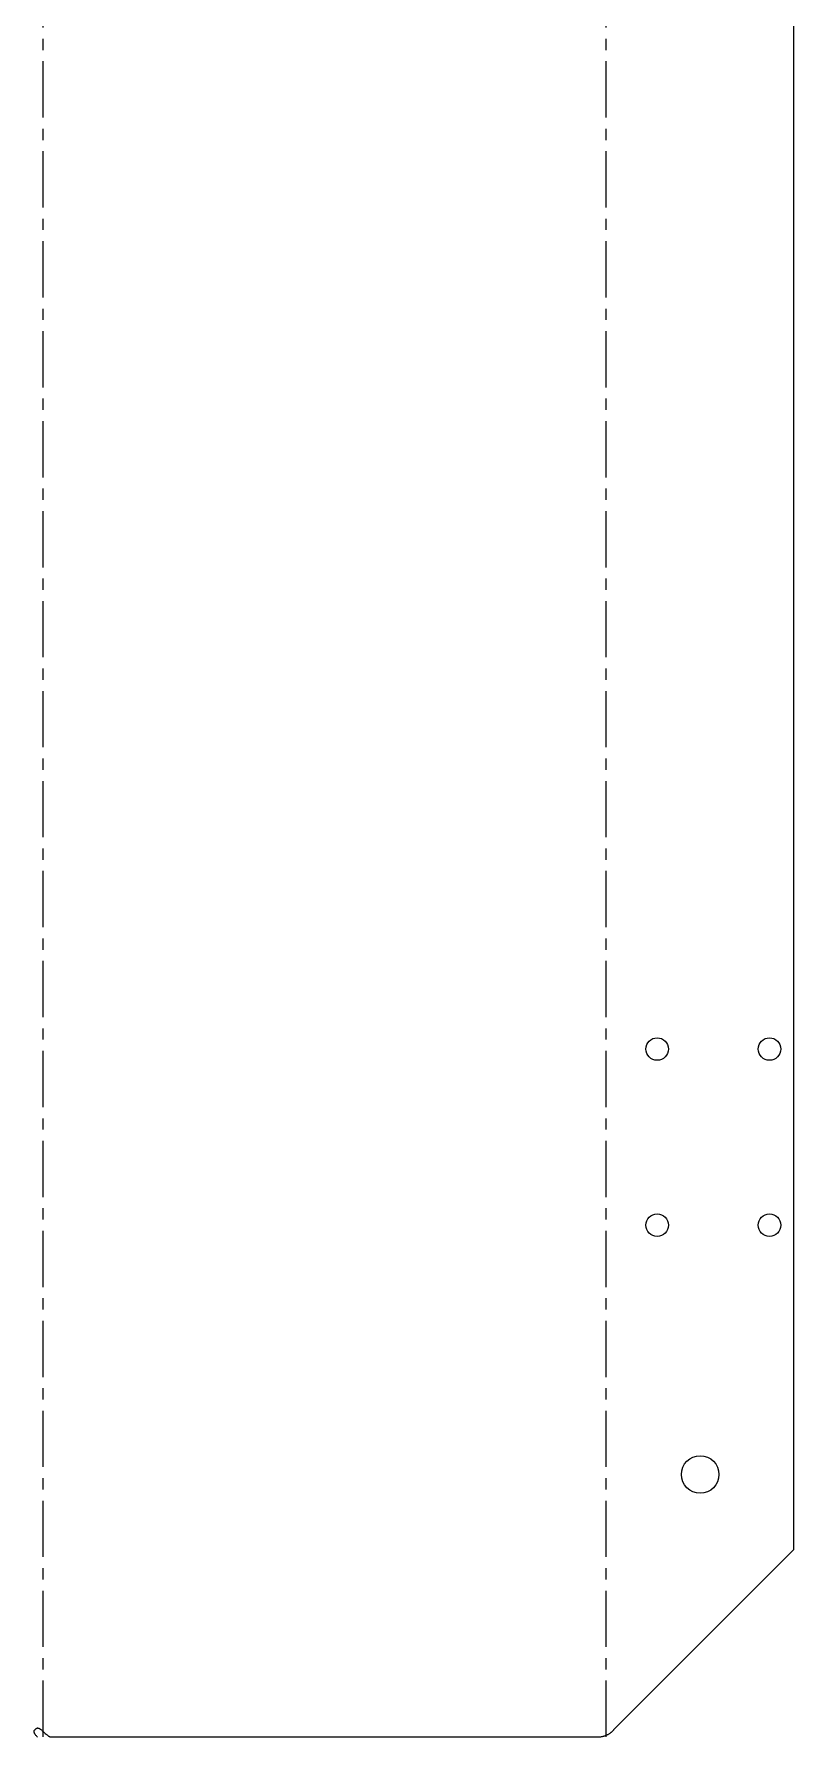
# Model space of a CAD drawing. Header units: millimetres. Extents: x -180 to 2481, y -290 to 1167.
# Drawn here: x 1620.6 to 1823.3, y 228.4 to 682.7 of the extents above; entities that cross this region are included whole.
import ezdxf

# ---------------------------------------------------------------- set-up
doc = ezdxf.new("R2010")
doc.units = ezdxf.units.MM
doc.linetypes.add('AXES', pattern=[24, 15, -3, 3, -3])

# ---------------------------------------------------------------- blocks, each defined once
blk = doc.blocks.new('~CargoChairKiosk LasercuttingBaseFrame')
at = {"color": 1, "linetype": 'AXES'}
for p, q in [((700.408548, -650), (700.408548, 50)), ((850.571967, -650), (850.571967, 50))]:
    blk.add_line(p, q, dxfattribs=at)
at = {"color": 7}
for p, q in [((900.653677, -600), (900.653677, 0)), ((852.653677, -648), (900.653677, -600)), ((702.490258, -650), (848.490258, -650))]:
    blk.add_line(p, q, dxfattribs=at)
at = {"color": 7, "ltscale": 0.001265}
blk.add_line((697.955727, -648.580369), (697.957217, -648.529792), dxfattribs=at)
at = {"color": 7, "ltscale": 0.001333}
blk.add_line((697.958573, -648.633602), (697.955727, -648.580369), dxfattribs=at)
at = {"color": 7, "ltscale": 0.001216}
blk.add_line((697.957217, -648.529792), (697.962796, -648.481488), dxfattribs=at)
at = {"color": 7, "ltscale": 0.001418}
blk.add_line((697.966078, -648.68983), (697.958573, -648.633602), dxfattribs=at)
at = {"color": 7, "ltscale": 0.001184}
blk.add_line((697.962796, -648.481488), (697.972298, -648.435095), dxfattribs=at)
at = {"color": 7, "ltscale": 0.001446}
blk.add_line((697.977894, -648.746457), (697.966078, -648.68983), dxfattribs=at)
at = {"color": 7, "ltscale": 0.001169}
blk.add_line((697.972298, -648.435095), (697.985641, -648.390279), dxfattribs=at)
at = {"color": 7, "ltscale": 0.001554}
blk.add_line((697.994616, -648.806339), (697.977894, -648.746457), dxfattribs=at)
at = {"color": 7, "ltscale": 0.00117}
blk.add_line((697.985641, -648.390279), (698.002814, -648.346759), dxfattribs=at)
at = {"color": 7, "ltscale": 0.001682}
blk.add_line((698.016676, -648.869913), (697.994616, -648.806339), dxfattribs=at)
at = {"color": 7, "ltscale": 0.001186}
for p, q in [((698.002814, -648.346759), (698.02388, -648.304269)), ((702.442823, -649.998833), (702.490258, -650))]:
    blk.add_line(p, q, dxfattribs=at)
at = {"color": 7, "ltscale": 0.001832}
blk.add_line((698.044591, -648.937682), (698.016676, -648.869913), dxfattribs=at)
at = {"color": 7, "ltscale": 0.001217}
blk.add_line((698.02388, -648.304269), (698.048983, -648.262554), dxfattribs=at)
at = {"color": 7, "ltscale": 0.002007}
blk.add_line((698.078975, -649.010224), (698.044591, -648.937682), dxfattribs=at)
at = {"color": 7, "ltscale": 0.001264}
blk.add_line((698.048983, -648.262554), (698.078335, -648.221391), dxfattribs=at)
at = {"color": 7, "ltscale": 0.001326}
blk.add_line((698.078335, -648.221391), (698.112217, -648.180582), dxfattribs=at)
at = {"color": 7, "ltscale": 0.00221}
blk.add_line((698.120558, -649.088215), (698.078975, -649.010224), dxfattribs=at)
at = {"color": 7, "ltscale": 0.001404}
blk.add_line((698.112217, -648.180582), (698.150973, -648.139948), dxfattribs=at)
at = {"color": 7, "ltscale": 0.002443}
blk.add_line((698.170184, -649.172412), (698.120558, -649.088215), dxfattribs=at)
at = {"color": 7, "ltscale": 0.001498}
blk.add_line((698.150973, -648.139948), (698.195021, -648.099324), dxfattribs=at)
at = {"color": 7, "ltscale": 0.002709}
blk.add_line((698.22877, -649.263572), (698.170184, -649.172412), dxfattribs=at)
at = {"color": 7, "ltscale": 0.00161}
blk.add_line((698.195021, -648.099324), (698.244857, -648.058548), dxfattribs=at)
at = {"color": 7, "ltscale": 0.003015}
blk.add_line((698.297463, -649.362716), (698.22877, -649.263572), dxfattribs=at)
at = {"color": 7, "ltscale": 0.001741}
blk.add_line((698.244857, -648.058548), (698.301076, -648.017452), dxfattribs=at)
at = {"color": 7, "ltscale": 0.003371}
blk.add_line((698.377659, -649.47111), (698.297463, -649.362716), dxfattribs=at)
at = {"color": 7, "ltscale": 0.000778}
blk.add_line((698.301076, -648.017452), (698.326838, -648), dxfattribs=at)
at = {"color": 7, "ltscale": 0.001883}
blk.add_line((698.326838, -648), (698.370035, -647.938301), dxfattribs=at)
at = {"color": 7, "ltscale": 0.001728}
blk.add_line((698.370035, -647.938301), (698.412745, -647.883951), dxfattribs=at)
at = {"color": 7, "ltscale": 0.00379}
blk.add_line((698.471168, -649.590454), (698.377659, -649.47111), dxfattribs=at)
at = {"color": 7, "ltscale": 0.001593}
blk.add_line((698.412745, -647.883951), (698.455064, -647.836302), dxfattribs=at)
at = {"color": 7, "ltscale": 0.00154}
blk.add_line((698.455064, -647.836302), (698.498943, -647.793063), dxfattribs=at)
at = {"color": 7, "ltscale": 0.004299}
blk.add_line((698.580496, -649.723191), (698.471168, -649.590454), dxfattribs=at)
at = {"color": 7, "ltscale": 0.001428}
blk.add_line((698.498943, -647.793063), (698.542449, -647.756032), dxfattribs=at)
at = {"color": 7, "ltscale": 0.001337}
blk.add_line((698.542449, -647.756032), (698.585729, -647.724609), dxfattribs=at)
at = {"color": 7, "ltscale": 0.001266}
blk.add_line((698.585729, -647.724609), (698.62898, -647.698261), dxfattribs=at)
at = {"color": 7, "ltscale": 0.001214}
blk.add_line((698.62898, -647.698261), (698.672407, -647.676557), dxfattribs=at)
at = {"color": 7, "ltscale": 0.001179}
blk.add_line((698.672407, -647.676557), (698.716222, -647.659163), dxfattribs=at)
at = {"color": 7, "ltscale": 0.00116}
blk.add_line((698.716222, -647.659163), (698.76065, -647.645828), dxfattribs=at)
at = {"color": 7, "ltscale": 0.001156}
blk.add_line((698.76065, -647.645828), (698.80593, -647.636382), dxfattribs=at)
at = {"color": 7, "ltscale": 0.001168}
blk.add_line((698.80593, -647.636382), (698.85231, -647.630732), dxfattribs=at)
at = {"color": 7, "ltscale": 0.001194}
blk.add_line((698.85231, -647.630732), (698.900054, -647.628857), dxfattribs=at)
at = {"color": 7, "ltscale": 0.001235}
blk.add_line((698.900054, -647.628857), (698.949429, -647.630799), dxfattribs=at)
at = {"color": 7, "ltscale": 0.001291}
blk.add_line((698.949429, -647.630799), (699.000716, -647.636666), dxfattribs=at)
at = {"color": 7, "ltscale": 0.00136}
blk.add_line((699.000716, -647.636666), (699.054197, -647.646617), dxfattribs=at)
at = {"color": 7, "ltscale": 0.001444}
blk.add_line((699.054197, -647.646617), (699.110175, -647.660867), dxfattribs=at)
at = {"color": 7, "ltscale": 0.001545}
blk.add_line((699.110175, -647.660867), (699.169051, -647.679713), dxfattribs=at)
at = {"color": 7, "ltscale": 0.001664}
blk.add_line((699.169051, -647.679713), (699.231208, -647.703502), dxfattribs=at)
at = {"color": 7, "ltscale": 0.001801}
blk.add_line((699.231208, -647.703502), (699.29708, -647.732651), dxfattribs=at)
at = {"color": 7, "ltscale": 0.001957}
blk.add_line((699.29708, -647.732651), (699.367113, -647.767629), dxfattribs=at)
at = {"color": 7, "ltscale": 0.002134}
blk.add_line((699.367113, -647.767629), (699.441794, -647.808977), dxfattribs=at)
at = {"color": 7, "ltscale": 0.002336}
blk.add_line((699.441794, -647.808977), (699.521734, -647.857352), dxfattribs=at)
at = {"color": 7, "ltscale": 0.002567}
blk.add_line((699.521734, -647.857352), (699.607687, -647.913549), dxfattribs=at)
at = {"color": 7, "ltscale": 0.002825}
blk.add_line((699.607687, -647.913549), (699.700277, -647.978338), dxfattribs=at)
at = {"color": 7, "ltscale": 0.003117}
blk.add_line((699.700277, -647.978338), (699.800363, -648.052677), dxfattribs=at)
at = {"color": 7, "ltscale": 0.003453}
blk.add_line((699.800363, -648.052677), (699.909126, -648.137809), dxfattribs=at)
at = {"color": 7, "ltscale": 0.003847}
blk.add_line((699.909126, -648.137809), (700.028143, -648.235342), dxfattribs=at)
at = {"color": 7, "ltscale": 0.004321}
blk.add_line((700.028143, -648.235342), (700.159641, -648.347484), dxfattribs=at)
at = {"color": 7, "ltscale": 0.004913}
blk.add_line((700.159641, -648.347484), (700.307003, -648.477492), dxfattribs=at)
at = {"color": 7, "ltscale": 0.005706}
blk.add_line((700.307003, -648.477492), (700.476078, -648.630842), dxfattribs=at)
at = {"color": 7, "ltscale": 0.016679}
blk.add_line((700.476078, -648.630842), (700.965167, -649.084589), dxfattribs=at)
at = {"color": 7, "ltscale": 0.006529}
blk.add_line((700.965167, -649.084589), (701.158215, -649.260491), dxfattribs=at)
at = {"color": 7, "ltscale": 0.00485}
blk.add_line((701.158215, -649.260491), (701.30382, -649.38868), dxfattribs=at)
at = {"color": 7, "ltscale": 0.004099}
blk.add_line((701.30382, -649.38868), (701.429168, -649.494349), dxfattribs=at)
at = {"color": 7, "ltscale": 0.003547}
blk.add_line((701.429168, -649.494349), (701.539974, -649.582989), dxfattribs=at)
at = {"color": 7, "ltscale": 0.003132}
blk.add_line((701.539974, -649.582989), (701.640077, -649.658314), dxfattribs=at)
at = {"color": 7, "ltscale": 0.003997}
blk.add_line((850.377687, -649.642852), (850.527342, -649.586596), dxfattribs=at)
at = {"color": 7, "ltscale": 0.003966}
blk.add_line((850.527342, -649.586596), (850.674345, -649.526955), dxfattribs=at)
at = {"color": 7, "ltscale": 0.003922}
blk.add_line((850.674345, -649.526955), (850.818107, -649.464201), dxfattribs=at)
at = {"color": 7, "ltscale": 0.00387}
blk.add_line((850.818107, -649.464201), (850.958299, -649.398531), dxfattribs=at)
at = {"color": 7, "ltscale": 0.003814}
blk.add_line((850.958299, -649.398531), (851.094661, -649.330124), dxfattribs=at)
at = {"color": 7, "ltscale": 0.003753}
blk.add_line((851.094661, -649.330124), (851.226947, -649.259169), dxfattribs=at)
at = {"color": 7, "ltscale": 0.003688}
blk.add_line((851.226947, -649.259169), (851.354961, -649.185846), dxfattribs=at)
at = {"color": 7, "ltscale": 0.003621}
blk.add_line((851.354961, -649.185846), (851.478546, -649.110327), dxfattribs=at)
at = {"color": 7, "ltscale": 0.003552}
blk.add_line((851.478546, -649.110327), (851.597583, -649.032773), dxfattribs=at)
at = {"color": 7, "ltscale": 0.003482}
blk.add_line((851.597583, -649.032773), (851.711985, -648.953333), dxfattribs=at)
at = {"color": 7, "ltscale": 0.003412}
blk.add_line((851.711985, -648.953333), (851.821697, -648.872146), dxfattribs=at)
at = {"color": 7, "ltscale": 0.003343}
blk.add_line((851.821697, -648.872146), (851.926687, -648.789341), dxfattribs=at)
at = {"color": 7, "ltscale": 0.003275}
blk.add_line((851.926687, -648.789341), (852.026946, -648.705034), dxfattribs=at)
at = {"color": 7, "ltscale": 0.003209}
blk.add_line((852.026946, -648.705034), (852.122483, -648.619329), dxfattribs=at)
at = {"color": 7, "ltscale": 0.003145}
blk.add_line((852.122483, -648.619329), (852.213322, -648.532322), dxfattribs=at)
at = {"color": 7, "ltscale": 0.003083}
blk.add_line((852.213322, -648.532322), (852.299501, -648.444094), dxfattribs=at)
at = {"color": 7, "ltscale": 0.003025}
blk.add_line((852.299501, -648.444094), (852.381066, -648.354719), dxfattribs=at)
at = {"color": 7, "ltscale": 0.00297}
blk.add_line((852.381066, -648.354719), (852.458073, -648.264258), dxfattribs=at)
at = {"color": 7, "ltscale": 0.002919}
blk.add_line((852.458073, -648.264258), (852.53058, -648.172762), dxfattribs=at)
at = {"color": 7, "ltscale": 0.002871}
blk.add_line((852.53058, -648.172762), (852.598653, -648.080275), dxfattribs=at)
at = {"color": 7, "ltscale": 0.002433}
blk.add_line((852.598653, -648.080275), (852.653677, -648), dxfattribs=at)
at = {"color": 7, "ltscale": 0.004944}
blk.add_line((698.709429, -649.873129), (698.580496, -649.723191), dxfattribs=at)
at = {"color": 7, "ltscale": 0.005829}
blk.add_line((698.86459, -650.047151), (698.709429, -649.873129), dxfattribs=at)
at = {"color": 7, "ltscale": 0.002806}
blk.add_line((701.640077, -649.658314), (701.731964, -649.722761), dxfattribs=at)
at = {"color": 7, "ltscale": 0.002538}
blk.add_line((701.731964, -649.722761), (701.817202, -649.777928), dxfattribs=at)
at = {"color": 7, "ltscale": 0.002319}
blk.add_line((701.817202, -649.777928), (701.897078, -649.825093), dxfattribs=at)
at = {"color": 7, "ltscale": 0.002139}
blk.add_line((701.897078, -649.825093), (701.972627, -649.865257), dxfattribs=at)
at = {"color": 7, "ltscale": 0.001991}
blk.add_line((701.972627, -649.865257), (702.04467, -649.899198), dxfattribs=at)
at = {"color": 7, "ltscale": 0.001869}
blk.add_line((702.04467, -649.899198), (702.113871, -649.927523), dxfattribs=at)
at = {"color": 7, "ltscale": 0.001843}
blk.add_line((702.113871, -649.927523), (702.183549, -649.951576), dxfattribs=at)
at = {"color": 7, "ltscale": 0.001746}
blk.add_line((702.183549, -649.951576), (702.250805, -649.970355), dxfattribs=at)
at = {"color": 7, "ltscale": 0.001669}
blk.add_line((702.250805, -649.970355), (702.316116, -649.984279), dxfattribs=at)
at = {"color": 7, "ltscale": 0.001614}
blk.add_line((702.316116, -649.984279), (702.379971, -649.993688), dxfattribs=at)
at = {"color": 7, "ltscale": 0.001577}
blk.add_line((702.379971, -649.993688), (702.442823, -649.998833), dxfattribs=at)
at = {"color": 7, "ltscale": 0.003176}
blk.add_line((848.490258, -650), (848.61728, -649.997965), dxfattribs=at)
at = {"color": 7, "ltscale": 0.003263}
blk.add_line((848.61728, -649.997965), (848.747675, -649.991894), dxfattribs=at)
at = {"color": 7, "ltscale": 0.003392}
blk.add_line((848.747675, -649.991894), (848.882972, -649.981664), dxfattribs=at)
at = {"color": 7, "ltscale": 0.00351}
blk.add_line((848.882972, -649.981664), (849.022635, -649.96718), dxfattribs=at)
at = {"color": 7, "ltscale": 0.003617}
blk.add_line((849.022635, -649.96718), (849.166103, -649.948373), dxfattribs=at)
at = {"color": 7, "ltscale": 0.003713}
blk.add_line((849.166103, -649.948373), (849.312792, -649.925203), dxfattribs=at)
at = {"color": 7, "ltscale": 0.003796}
blk.add_line((849.312792, -649.925203), (849.462103, -649.897651), dxfattribs=at)
at = {"color": 7, "ltscale": 0.003866}
blk.add_line((849.462103, -649.897651), (849.613422, -649.865727), dxfattribs=at)
at = {"color": 7, "ltscale": 0.003924}
blk.add_line((849.613422, -649.865727), (849.766127, -649.829466), dxfattribs=at)
at = {"color": 7, "ltscale": 0.003968}
blk.add_line((849.766127, -649.829466), (849.919578, -649.78893), dxfattribs=at)
at = {"color": 7, "ltscale": 0.003998}
blk.add_line((849.919578, -649.78893), (850.073111, -649.744217), dxfattribs=at)
at = {"color": 7, "ltscale": 0.004013}
for p, q in [((850.073111, -649.744217), (850.226046, -649.695465)), ((850.226046, -649.695465), (850.377687, -649.642852))]:
    blk.add_line(p, q, dxfattribs=at)
at = {"color": 7}
for centre, radius in [((864.153677, -466.5), 3), ((894.153677, -466.5), 3), ((864.153677, -513.5), 3), ((894.153677, -513.5), 3), ((875.653677, -580), 5)]:
    blk.add_circle(centre, radius, dxfattribs=at)

msp = doc.modelspace()

# ---------------------------------------------------------------- block references
msp.add_blockref('~CargoChairKiosk LasercuttingBaseFrame', (922.65, 878.42))

doc.saveas('drawing.dxf')
